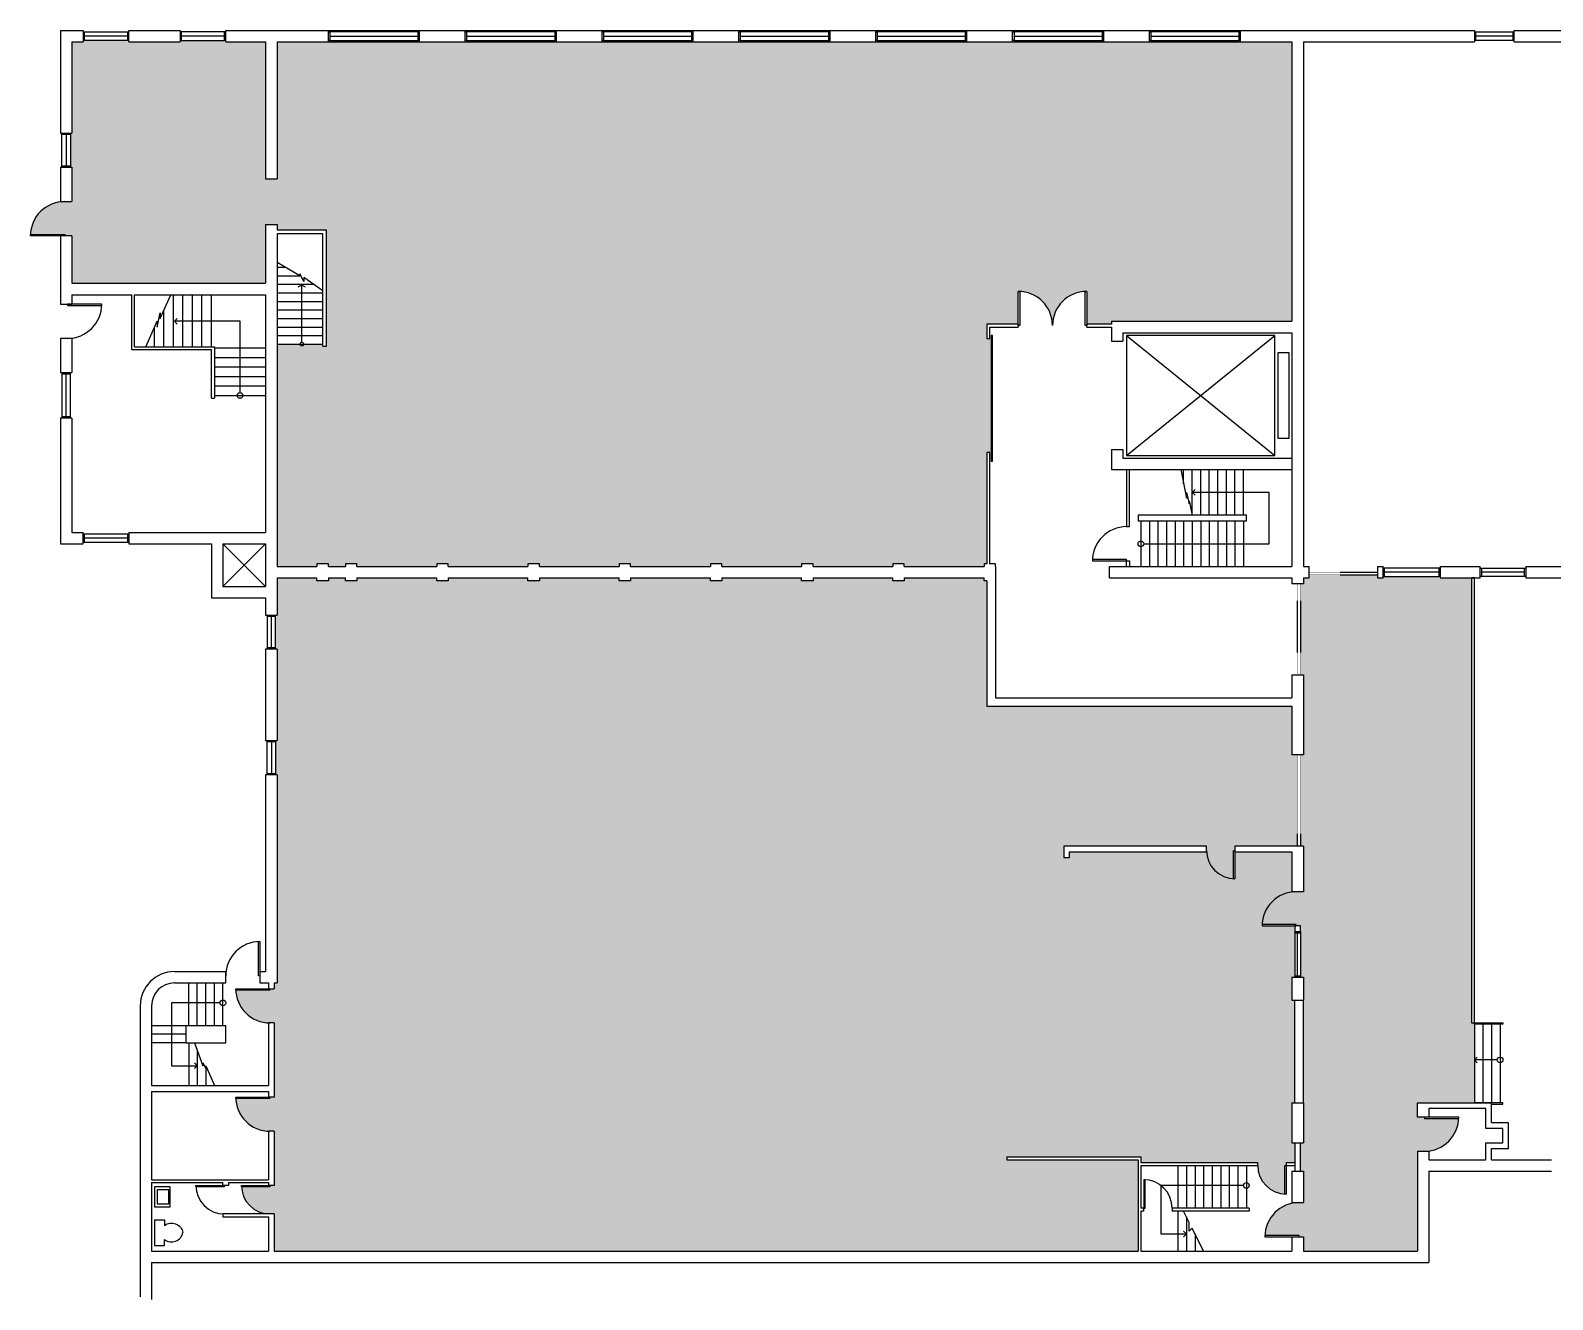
# Model space of a CAD drawing. Header units: inches. Extents: x -96258 to -89490, y -20821 to -14179.
# Drawn here: x -91894 to -90292, y -15514 to -14179 of the extents above; entities that cross this region are included whole.
import ezdxf

# ---------------------------------------------------------------- set-up
doc = ezdxf.new("R2010")
doc.units = ezdxf.units.IN
doc.header["$MEASUREMENT"] = 0
doc.linetypes.add('DOT', pattern=[0.25, 0, -0.25])
for name, color, linetype in [('Doors', 1, 'Continuous'), ('ELEV', 7, 'Continuous'), ('Fixtures', 151, 'Continuous'), ('OVERDOOR', 7, 'DOT'), ('STAIR', 7, 'Continuous'), ('STRUCTURE', 7, 'Continuous'), ('Windows', 41, 'Continuous')]:
    doc.layers.add(name, color=color, linetype=linetype)

msp = doc.modelspace()

# ---------------------------------------------------------------- hatches: boundary and pattern name
at = {"linetype": 'Continuous'}
for color, points in [(31, [(-90854.6, -14453.8), (-90853.1, -14453.8), (-90853.1, -14453.9, -0.402058), (-90818.6, -14489.8, -0.402058), (-90784.1, -14453.9), (-90784.1, -14453.8), (-90782.6, -14453.8), (-90782.6, -14488.3), (-90756.6, -14488.3), (-90756.6, -14485.3), (-90566.6, -14485.3), (-90566.6, -14191.3), (-91634.6, -14191.3), (-91634.6, -14335.3), (-91646.6, -14335.3), (-91646.6, -14191.3), (-91690.1, -14191.3), (-91690.1, -14189.8), (-91736.6, -14189.8), (-91736.6, -14191.3), (-91792.1, -14191.3), (-91792.1, -14189.8), (-91838.6, -14189.8), (-91838.6, -14191.3), (-91850.6, -14191.3), (-91850.6, -14288.8), (-91852.1, -14288.8), (-91852.1, -14323.3), (-91850.6, -14323.3), (-91850.6, -14359.3), (-91858.1, -14359.3, 0.402058), (-91894.1, -14393.8), (-91858.1, -14393.8), (-91858.1, -14395.3), (-91850.6, -14395.3), (-91850.6, -14445.3), (-91646.6, -14445.3), (-91646.6, -14383.3), (-91634.6, -14383.3), (-91634.6, -14389.3), (-91582.6, -14389.3), (-91582.6, -14511.3), (-91586.6, -14511.3), (-91586.6, -14509.3), (-91606.6, -14509.3, -1), (-91610.6, -14509.3), (-91634.6, -14509.3), (-91634.6, -14614.3), (-91634.6, -14743.3), (-91592.6, -14743.3), (-91592.6, -14740.3), (-91580.6, -14740.3), (-91580.6, -14743.3), (-91562.6, -14743.3), (-91562.6, -14740.3), (-91550.6, -14740.3), (-91550.6, -14743.3), (-91466.6, -14743.3), (-91466.6, -14740.3), (-91454.6, -14740.3), (-91454.6, -14743.3), (-91370.6, -14743.3), (-91370.6, -14740.3), (-91358.6, -14740.3), (-91358.6, -14743.3), (-91274.6, -14743.3), (-91274.6, -14740.3), (-91262.6, -14740.3), (-91262.6, -14743.3), (-91178.6, -14743.3), (-91178.6, -14740.3), (-91166.6, -14740.3), (-91166.6, -14743.3), (-91082.6, -14743.3), (-91082.6, -14740.3), (-91070.6, -14740.3), (-91070.6, -14743.3), (-90986.6, -14743.3), (-90986.6, -14740.3), (-90974.6, -14740.3), (-90974.6, -14743.3), (-90890.6, -14743.3), (-90890.6, -14740.3), (-90887.6, -14740.3), (-90887.6, -14623.3), (-90883.1, -14623.3), (-90883.1, -14503.3), (-90887.6, -14503.3), (-90887.6, -14488.3), (-90854.6, -14488.3)]), (90, [(-90563.6, -15127.3), (-90563.6, -15121.3), (-90598.1, -15121.3), (-90598.1, -15119.8), (-90598.1, -15119.8, -0.366103), (-90566.6, -15085.6), (-90566.6, -15043.3), (-90626.6, -15043.3), (-90626.6, -15071.8), (-90628.1, -15071.8), (-90628.1, -15071.8, -0.385206), (-90656.6, -15043.3), (-90800.6, -15043.3), (-90800.6, -15049.3), (-90806.6, -15049.3), (-90806.6, -15037.3), (-90656.6, -15037.3), (-90656.6, -15041.8, 0.399638), (-90628.1, -15071.8), (-90628.1, -15041.8), (-90626.6, -15041.8), (-90626.6, -15037.3), (-90566.6, -15037.3), (-90560.6, -15037.3), (-90560.6, -14941.3), (-90566.6, -14941.3), (-90566.6, -14890.3), (-90887.6, -14890.3), (-90887.6, -14758.3), (-90890.6, -14758.3), (-90890.6, -14755.3), (-90974.6, -14755.3), (-90974.6, -14758.3), (-90986.6, -14758.3), (-90986.6, -14755.3), (-91070.6, -14755.3), (-91070.6, -14758.3), (-91082.6, -14758.3), (-91082.6, -14755.3), (-91166.6, -14755.3), (-91166.6, -14758.3), (-91178.6, -14758.3), (-91178.6, -14755.3), (-91262.6, -14755.3), (-91262.6, -14758.3), (-91274.6, -14758.3), (-91274.6, -14755.3), (-91358.6, -14755.3), (-91358.6, -14758.3), (-91370.6, -14758.3), (-91370.6, -14755.3), (-91454.6, -14755.3), (-91454.6, -14758.3), (-91466.6, -14758.3), (-91466.6, -14755.3), (-91550.6, -14755.3), (-91550.6, -14758.3), (-91562.6, -14758.3), (-91562.6, -14755.3), (-91580.6, -14755.3), (-91580.6, -14758.3), (-91592.6, -14758.3), (-91592.6, -14755.3), (-91634.6, -14755.3), (-91634.6, -14795.8), (-91636.1, -14795.8), (-91636.1, -14830.3), (-91634.6, -14830.3), (-91634.6, -14927.8), (-91636.1, -14927.8), (-91636.1, -14962.3), (-91634.6, -14962.3), (-91634.6, -15181.3), (-91637.6, -15181.3), (-91637.6, -15187.3), (-91642.1, -15187.3), (-91642.1, -15188.8), (-91678.1, -15188.8, 0.402058), (-91642.1, -15223.3), (-91637.6, -15223.3), (-91637.6, -15301.3), (-91642.1, -15301.3), (-91642.1, -15302.8), (-91678.1, -15302.8, 0.402058), (-91642.1, -15337.3), (-91637.6, -15337.3), (-91637.6, -15394.3), (-91642.1, -15394.3), (-91642.1, -15395.8), (-91672.1, -15395.8, 0.399638), (-91642.1, -15424.3), (-91637.6, -15424.3), (-91637.6, -15463.3), (-90728.6, -15463.3), (-90728.6, -15367.3), (-90866.6, -15367.3), (-90866.6, -15364.3), (-90725.6, -15364.3), (-90725.6, -15370.3), (-90602.6, -15370.3), (-90602.6, -15373.3, 0.399638), (-90574.1, -15403.3), (-90574.1, -15373.3), (-90572.6, -15373.3), (-90572.6, -15370.3), (-90563.6, -15370.3), (-90563.6, -15349.3), (-90566.6, -15349.3), (-90566.6, -15307.3), (-90563.6, -15307.3), (-90563.6, -15199.3), (-90566.6, -15199.3), (-90566.6, -15175.3), (-90563.6, -15175.3)]), (90, [(-90377.6, -14755.3), (-90412.1, -14755.3), (-90412.1, -14753.8), (-90470.6, -14753.8), (-90470.6, -14755.3), (-90476.6, -14755.3), (-90476.6, -14752.1), (-90548.6, -14752.1), (-90548.6, -14755.3), (-90554.6, -14755.3), (-90554.6, -14761.3), (-90557.6, -14761.3), (-90557.6, -14857.3), (-90554.6, -14857.3), (-90554.6, -14941.3), (-90557.6, -14941.3), (-90557.6, -15037.3), (-90554.6, -15037.3), (-90554.6, -15085.3), (-90562.1, -15085.3, 0.402058), (-90598.1, -15119.8), (-90562.1, -15119.8), (-90562.1, -15121.3), (-90557.6, -15121.3), (-90557.6, -15127.3), (-90557.6, -15175.3), (-90554.6, -15175.3), (-90554.6, -15199.3), (-90554.6, -15307.3), (-90554.6, -15349.3), (-90557.6, -15349.3), (-90557.6, -15379.3), (-90554.6, -15379.3), (-90554.6, -15412.3), (-90559.1, -15412.3, 0.402058), (-90595.1, -15446.8), (-90559.1, -15446.8), (-90559.1, -15448.3), (-90554.6, -15448.3), (-90554.6, -15463.3), (-90434.6, -15463.3), (-90434.6, -15358.3), (-90427.1, -15358.3, 0.402058), (-90391.2, -15323.8), (-90427.1, -15323.8), (-90427.1, -15322.3), (-90434.6, -15322.3), (-90434.6, -15307.3), (-90422.6, -15307.3), (-90374.6, -15307.3), (-90374.6, -15223.3), (-90377.6, -15223.3)])]:
    msp.add_hatch(color=color, dxfattribs=at).paths.add_polyline_path(points)

# ---------------------------------------------------------------- linework, layer by layer
at = {"layer": 'Doors'}
for p, q in [((-91646.6, -14335.3), (-91634.6, -14335.3)), ((-91646.6, -14383.3), (-91634.6, -14383.3))]:
    msp.add_line(p, q, dxfattribs=at)
for points in [[(-91894.1, -14393.8), (-91858.1, -14393.8), (-91858.1, -14395.3), (-91894.1, -14395.3)], [(-90853.1, -14489.8), (-90854.6, -14489.8), (-90854.6, -14453.8), (-90853.1, -14453.8)], [(-90784.1, -14453.8), (-90782.6, -14453.8), (-90782.6, -14489.8), (-90784.1, -14489.8)], [(-91855.1, -14468.8), (-91819.1, -14468.8), (-91819.1, -14467.3), (-91855.1, -14467.3)], [(-90883.1, -14500.3), (-90883.1, -14632.3), (-90881.6, -14632.3), (-90881.6, -14500.3)], [(-90740.6, -14735.8), (-90776.6, -14735.8), (-90776.6, -14737.3), (-90740.6, -14737.3)], [(-90628.1, -15041.8), (-90626.6, -15041.8), (-90626.6, -15071.8), (-90628.1, -15071.8)], [(-90562.1, -15119.8), (-90598.1, -15119.8), (-90598.1, -15121.3), (-90562.1, -15121.3)], [(-91654.1, -15137.8), (-91652.6, -15137.8), (-91652.6, -15173.8), (-91654.1, -15173.8)], [(-91642.1, -15188.8), (-91678.1, -15188.8), (-91678.1, -15187.3), (-91642.1, -15187.3)], [(-91642.1, -15302.8), (-91678.1, -15302.8), (-91678.1, -15301.3), (-91642.1, -15301.3)], [(-90427.1, -15323.8), (-90391.1, -15323.8), (-90391.1, -15322.3), (-90427.1, -15322.3)], [(-90574.1, -15373.3), (-90572.6, -15373.3), (-90572.6, -15403.3), (-90574.1, -15403.3)], [(-90722.6, -15418.3), (-90721.1, -15418.3), (-90721.1, -15388.3), (-90722.6, -15388.3)], [(-91690.1, -15395.8), (-91720.1, -15395.8), (-91720.1, -15394.3), (-91690.1, -15394.3)], [(-91642.1, -15395.8), (-91672.1, -15395.8), (-91672.1, -15394.3), (-91642.1, -15394.3)], [(-90559.1, -15446.8), (-90595.1, -15446.8), (-90595.1, -15448.3), (-90559.1, -15448.3)]]:
    msp.add_lwpolyline(points, close=True, dxfattribs=at)
for centre, radius, start, end in [((-91858.1, -14395.3), 36, 90, 180), ((-90854.6, -14489.8), 36, 0, 90), ((-90782.6, -14489.8), 36, 90, 180), ((-91855.1, -14467.3), 36, 270, 0), ((-90740.6, -14737.3), 36, 90, 180), ((-90626.6, -15041.8), 30, 180, 270), ((-90562.1, -15121.3), 36, 90, 180), ((-91652.6, -15173.8), 36, 90, 180), ((-91642.1, -15187.3), 36, 180, 270), ((-91642.1, -15301.3), 36, 180, 270), ((-90427.1, -15322.3), 36, 270, 0), ((-90572.6, -15373.3), 30, 180, 270), ((-90722.6, -15418.3), 30, 0, 90), ((-91690.1, -15394.3), 30, 180, 270), ((-91642.1, -15394.3), 30, 180, 270), ((-90559.1, -15448.3), 36, 90, 180)]:
    msp.add_arc(centre, radius, start, end, dxfattribs=at)
at = {"layer": 'ELEV'}
for p, q in [((-90740.6, -14626.3), (-90584.6, -14500.3)), ((-90740.6, -14500.3), (-90584.6, -14626.3))]:
    msp.add_line(p, q, dxfattribs=at)
for points in [[(-90740.6, -14500.3), (-90740.6, -14626.3), (-90584.6, -14626.3), (-90584.6, -14500.3)], [(-90581.6, -14518.3), (-90581.6, -14608.3), (-90569.6, -14608.3), (-90569.6, -14518.3)]]:
    msp.add_lwpolyline(points, close=True, dxfattribs=at)
at = {"layer": 'Fixtures'}
for p, q in [((-91763.6, -15430.3), (-91763.6, -15457.3)), ((-91763.6, -15430.3), (-91753.1, -15430.3)), ((-91753.1, -15430.3), (-91753.1, -15436.3)), ((-91753.1, -15457.3), (-91753.1, -15451.3)), ((-91763.6, -15457.3), (-91753.1, -15457.3))]:
    msp.add_line(p, q, dxfattribs=at)
for points in [[(-91763.6, -15395.8), (-91763.6, -15416.8), (-91747.1, -15416.8), (-91747.1, -15395.8)], [(-91760.6, -15398.8), (-91760.6, -15413.8), (-91748.6, -15413.8), (-91748.6, -15398.8)]]:
    msp.add_lwpolyline(points, close=True, dxfattribs=at)
for points in [[(-91753.1, -15436.3, -0.546571), (-91733.6, -15443.8, -0.158234)], [(-91753.1, -15451.3, 0.546571), (-91733.6, -15443.8, 0.158234)]]:
    msp.add_lwpolyline(points, format="xyb", dxfattribs=at)
at = {"layer": 'OVERDOOR'}
for p, q in [((-90548.6, -14749.1), (-90476.5, -14749.1)), ((-90560.6, -14857.3), (-90560.6, -14761.3)), ((-90557.6, -14761.3), (-90557.6, -14857.3)), ((-90548.6, -14752.1), (-90476.5, -14752.1)), ((-90560.6, -15037.3), (-90560.6, -14941.3)), ((-90557.6, -14941.3), (-90557.6, -15037.3))]:
    msp.add_line(p, q, dxfattribs=at)
at = {"layer": 'STAIR'}
for p, q in [((-91610.6, -14437.3), (-91634.6, -14423.3)), ((-91634.6, -14428.3), (-91626.1, -14428.3)), ((-91634.6, -14437.3), (-91610.6, -14437.3)), ((-91634.6, -14446.3), (-91596.6, -14446.3)), ((-91608.6, -14447.3), (-91612.6, -14449.3)), ((-91606.6, -14443.3), (-91610.6, -14435.3)), ((-91610.6, -14435.3), (-91610.6, -14437.3)), ((-91608.6, -14507.3), (-91608.6, -14447.3)), ((-91604.6, -14449.3), (-91608.6, -14447.3)), ((-91586.6, -14453.3), (-91606.6, -14439.3)), ((-91606.6, -14439.3), (-91606.6, -14443.3)), ((-91757.6, -14482.3), (-91746.3, -14457.3)), ((-91743.6, -14512.3), (-91743.6, -14457.3)), ((-91733.6, -14512.3), (-91733.6, -14457.3)), ((-91723.6, -14512.3), (-91723.6, -14457.3)), ((-91713.6, -14512.3), (-91713.6, -14457.3)), ((-91703.6, -14512.3), (-91703.6, -14457.3)), ((-91634.6, -14455.3), (-91586.6, -14455.3)), ((-91760.6, -14491.3), (-91757.6, -14476.3)), ((-91757.6, -14476.3), (-91757.6, -14482.3)), ((-91753.6, -14512.3), (-91753.6, -14473.5)), ((-91634.6, -14464.3), (-91586.6, -14464.3)), ((-91634.6, -14473.3), (-91586.6, -14473.3)), ((-91772.6, -14512.3), (-91760.6, -14485.3)), ((-91763.6, -14512.3), (-91763.6, -14492.1)), ((-91760.6, -14485.3), (-91760.6, -14491.3)), ((-91742.6, -14485.3), (-91739.6, -14482.3)), ((-91739.6, -14488.3), (-91742.6, -14485.3)), ((-91673.6, -14560.3), (-91673.6, -14485.3)), ((-91634.6, -14482.3), (-91586.6, -14482.3)), ((-91634.6, -14491.3), (-91586.6, -14491.3)), ((-91634.6, -14500.3), (-91586.6, -14500.3)), ((-91634.6, -14509.3), (-91586.6, -14509.3)), ((-91700.6, -14513.3), (-91646.6, -14513.3)), ((-91700.6, -14523.3), (-91646.6, -14523.3)), ((-91700.6, -14533.3), (-91646.6, -14533.3)), ((-91700.6, -14543.3), (-91646.6, -14543.3)), ((-91700.6, -14553.3), (-91646.6, -14553.3)), ((-91700.6, -14563.3), (-91646.6, -14563.3)), ((-90683.6, -14641.3), (-90677.6, -14671.3)), ((-90680.6, -14656.3), (-90680.6, -14641.3)), ((-90671.6, -14689.3), (-90671.6, -14641.3)), ((-90662.6, -14689.3), (-90662.6, -14641.3)), ((-90653.6, -14689.3), (-90653.6, -14641.3)), ((-90644.6, -14689.3), (-90644.6, -14641.3)), ((-90635.6, -14689.3), (-90635.6, -14641.3)), ((-90626.6, -14689.3), (-90626.6, -14641.3)), ((-90617.6, -14689.3), (-90617.6, -14641.3)), ((-90677.6, -14671.3), (-90677.6, -14665.3)), ((-90677.6, -14665.3), (-90674.6, -14677.3)), ((-90671.6, -14665.3), (-90668.6, -14662.3)), ((-90590.6, -14665.3), (-90671.6, -14665.3)), ((-90668.6, -14668.3), (-90671.6, -14665.3)), ((-90590.6, -14719.3), (-90590.6, -14665.3)), ((-90674.6, -14677.3), (-90674.6, -14674.3)), ((-90674.6, -14674.3), (-90671.6, -14689.3)), ((-90725.6, -14695.3), (-90725.6, -14743.3)), ((-90716.6, -14695.3), (-90716.6, -14743.3)), ((-90707.6, -14695.3), (-90707.6, -14743.3)), ((-90698.6, -14695.3), (-90698.6, -14743.3)), ((-90689.6, -14695.3), (-90689.6, -14743.3)), ((-90680.6, -14695.3), (-90680.6, -14743.3)), ((-90671.6, -14695.3), (-90671.6, -14743.3)), ((-90662.6, -14695.3), (-90662.6, -14743.3)), ((-90653.6, -14695.3), (-90653.6, -14743.3)), ((-90644.6, -14695.3), (-90644.6, -14743.3)), ((-90635.6, -14695.3), (-90635.6, -14743.3)), ((-90626.6, -14695.3), (-90626.6, -14743.3)), ((-90617.6, -14695.3), (-90617.6, -14743.3)), ((-90722.6, -14719.3), (-90590.6, -14719.3)), ((-91727.6, -15226.3), (-91727.6, -15181.3)), ((-91718.6, -15226.3), (-91718.6, -15181.3)), ((-91709.6, -15226.3), (-91709.6, -15181.3)), ((-91700.6, -15226.3), (-91700.6, -15181.3)), ((-91691.6, -15226.3), (-91691.6, -15181.3)), ((-91694.6, -15202.3), (-91745.6, -15202.3)), ((-91745.6, -15202.3), (-91745.6, -15268.3)), ((-91730.6, -15226.3), (-91766.6, -15226.3)), ((-90374.6, -15224.8), (-90374.6, -15307.3)), ((-90365.6, -15224.8), (-90365.6, -15307.3)), ((-90356.6, -15224.8), (-90356.6, -15307.3)), ((-90347.6, -15224.8), (-90347.6, -15307.3)), ((-91730.6, -15235.3), (-91766.6, -15235.3)), ((-91730.6, -15244.3), (-91766.6, -15244.3)), ((-91727.6, -15244.3), (-91727.6, -15289.3)), ((-91721.6, -15244.3), (-91712.6, -15268.3)), ((-91718.6, -15252.3), (-91718.6, -15289.3)), ((-90374.6, -15262.3), (-90371.6, -15259.3)), ((-90350.6, -15262.3), (-90374.6, -15262.3)), ((-90371.6, -15265.3), (-90374.6, -15262.3)), ((-91745.6, -15268.3), (-91718.6, -15268.3)), ((-91718.6, -15268.3), (-91721.6, -15265.3)), ((-91721.6, -15271.3), (-91718.6, -15268.3)), ((-91712.6, -15268.3), (-91712.6, -15265.3)), ((-91712.6, -15265.3), (-91709.6, -15271.3)), ((-91709.6, -15268.3), (-91709.6, -15289.3)), ((-91709.6, -15271.3), (-91709.6, -15268.3)), ((-91709.6, -15268.3), (-91700.6, -15289.3)), ((-90686.6, -15373.3), (-90686.6, -15418.3)), ((-90677.6, -15373.3), (-90677.6, -15418.3)), ((-90668.6, -15373.3), (-90668.6, -15418.3)), ((-90659.6, -15373.3), (-90659.6, -15418.3)), ((-90650.6, -15373.3), (-90650.6, -15418.3)), ((-90641.6, -15373.3), (-90641.6, -15418.3)), ((-90632.6, -15373.3), (-90632.6, -15418.3)), ((-90623.6, -15373.3), (-90623.6, -15418.3)), ((-90614.6, -15373.3), (-90614.6, -15418.3)), ((-90617.6, -15394.3), (-90704.6, -15394.3)), ((-90704.6, -15394.3), (-90704.6, -15445.3)), ((-90686.6, -15421.3), (-90686.6, -15463.3)), ((-90674.6, -15433.3), (-90680.6, -15421.3)), ((-90677.6, -15427.3), (-90677.6, -15463.3)), ((-90674.6, -15442.3), (-90674.6, -15433.3)), ((-90671.6, -15439.3), (-90674.6, -15442.3)), ((-90659.6, -15463.3), (-90671.6, -15439.3)), ((-90704.6, -15445.3), (-90677.6, -15445.3)), ((-90677.6, -15445.3), (-90680.6, -15442.3)), ((-90680.6, -15448.3), (-90677.6, -15445.3)), ((-90668.6, -15445.3), (-90668.6, -15463.3))]:
    msp.add_line(p, q, dxfattribs=at)
for centre, radius in [((-91608.6, -14509.3), 2), ((-91673.6, -14563.3), 3), ((-90725.6, -14719.3), 3), ((-91691.6, -15202.3), 3), ((-90347.6, -15262.3), 3), ((-90614.6, -15394.3), 3)]:
    msp.add_circle(centre, radius, dxfattribs=at)
at = {"layer": 'STRUCTURE'}
for p, q in [((-91862.6, -14179.3), (-91838.6, -14179.3)), ((-91862.6, -14179.3), (-91862.6, -14287.3)), ((-91850.6, -14191.3), (-91838.6, -14191.3)), ((-91850.6, -14191.3), (-91850.6, -14287.3)), ((-91838.6, -14179.3), (-91838.6, -14191.3)), ((-91790.6, -14191.3), (-91790.6, -14179.3)), ((-91790.6, -14179.3), (-91736.6, -14179.3)), ((-91790.6, -14191.3), (-91736.6, -14191.3)), ((-91736.6, -14179.3), (-91736.6, -14191.3)), ((-91688.6, -14191.3), (-91688.6, -14179.3)), ((-91688.6, -14179.3), (-90374.6, -14179.3)), ((-91688.6, -14191.3), (-91646.6, -14191.3)), ((-91646.6, -14191.3), (-91646.6, -14335.3)), ((-91634.6, -14191.3), (-91634.6, -14335.3)), ((-91634.6, -14191.3), (-90566.6, -14191.3)), ((-90566.6, -14191.3), (-90566.6, -14485.3)), ((-90554.6, -14191.3), (-90554.6, -14743.3)), ((-90554.6, -14191.3), (-90374.6, -14191.3)), ((-90374.6, -14179.3), (-90374.6, -14191.3)), ((-90332.6, -14191.3), (-90332.6, -14179.3)), ((-90332.6, -14179.3), (-90278.6, -14179.3)), ((-90332.6, -14191.3), (-90278.6, -14191.3)), ((-91862.6, -14287.3), (-91850.6, -14287.3)), ((-91862.6, -14323.3), (-91850.6, -14323.3)), ((-91862.6, -14323.3), (-91862.6, -14359.3)), ((-91850.6, -14323.3), (-91850.6, -14359.3)), ((-91862.6, -14359.3), (-91850.6, -14359.3)), ((-91646.6, -14383.3), (-91646.6, -14445.3)), ((-91634.6, -14383.3), (-91634.6, -14389.3)), ((-91850.6, -14395.3), (-91862.6, -14395.3)), ((-91862.6, -14395.3), (-91862.6, -14467.3)), ((-91850.6, -14395.3), (-91850.6, -14445.3)), ((-91582.6, -14389.3), (-91634.6, -14389.3)), ((-91586.6, -14393.3), (-91634.6, -14393.3)), ((-91634.6, -14393.3), (-91634.6, -14614.3)), ((-91586.6, -14511.3), (-91586.6, -14393.3)), ((-91582.6, -14511.3), (-91582.6, -14389.3)), ((-91850.6, -14445.3), (-91646.6, -14445.3)), ((-91850.6, -14457.3), (-91787.6, -14457.3)), ((-91850.6, -14457.3), (-91850.6, -14467.3)), ((-91787.6, -14512.3), (-91787.6, -14457.3)), ((-91784.6, -14512.3), (-91784.6, -14457.3)), ((-91784.6, -14457.3), (-91646.6, -14457.3)), ((-91646.6, -14457.3), (-91646.6, -14614.3)), ((-91862.6, -14467.3), (-91850.6, -14467.3)), ((-91673.6, -14485.3), (-91742.6, -14485.3)), ((-90887.6, -14488.3), (-90887.6, -14503.3)), ((-90854.6, -14488.3), (-90887.6, -14488.3)), ((-90884.6, -14491.3), (-90854.6, -14491.3)), ((-90884.6, -14503.3), (-90884.6, -14491.3)), ((-90854.6, -14488.3), (-90854.6, -14491.3)), ((-90756.6, -14488.3), (-90782.6, -14488.3)), ((-90782.6, -14491.3), (-90782.6, -14488.3)), ((-90782.6, -14491.3), (-90756.6, -14491.3)), ((-90756.6, -14485.3), (-90566.6, -14485.3)), ((-90756.6, -14485.3), (-90756.6, -14488.3)), ((-90756.6, -14491.3), (-90756.6, -14506.3)), ((-91850.6, -14503.3), (-91862.6, -14503.3)), ((-91862.6, -14503.3), (-91862.6, -14539.3)), ((-91850.6, -14503.3), (-91850.6, -14539.3)), ((-91586.6, -14511.3), (-91582.6, -14511.3)), ((-90887.6, -14503.3), (-90884.6, -14503.3)), ((-90756.6, -14506.3), (-90744.6, -14506.3)), ((-90744.6, -14497.3), (-90566.6, -14497.3)), ((-90744.6, -14497.3), (-90744.6, -14506.3)), ((-90566.6, -14497.3), (-90566.6, -14743.3)), ((-91787.6, -14515.3), (-91787.6, -14512.3)), ((-91703.6, -14515.3), (-91787.6, -14515.3)), ((-91784.6, -14512.3), (-91700.6, -14512.3)), ((-91703.6, -14566.3), (-91703.6, -14515.3)), ((-91700.6, -14512.3), (-91700.6, -14566.3)), ((-91862.6, -14539.3), (-91850.6, -14539.3)), ((-91703.6, -14566.3), (-91700.6, -14566.3)), ((-91850.6, -14587.3), (-91862.6, -14587.3)), ((-91862.6, -14587.3), (-91862.6, -14719.3)), ((-91850.6, -14587.3), (-91850.6, -14707.3)), ((-91646.6, -14614.3), (-91646.6, -14707.3)), ((-91634.6, -14614.3), (-91634.6, -14743.3)), ((-90884.6, -14623.3), (-90887.6, -14623.3)), ((-90887.6, -14623.3), (-90887.6, -14740.3)), ((-90884.6, -14740.3), (-90884.6, -14623.3)), ((-90756.6, -14620.3), (-90744.6, -14620.3)), ((-90756.6, -14620.3), (-90756.6, -14641.3)), ((-90744.6, -14620.3), (-90744.6, -14629.3)), ((-90744.6, -14629.3), (-90566.6, -14629.3)), ((-90756.6, -14641.3), (-90566.6, -14641.3)), ((-90740.6, -14641.3), (-90740.6, -14701.3)), ((-90737.6, -14701.3), (-90737.6, -14641.3)), ((-90740.6, -14701.3), (-90737.6, -14701.3)), ((-91862.6, -14719.3), (-91838.6, -14719.3)), ((-91850.6, -14707.3), (-91838.6, -14707.3)), ((-91838.6, -14719.3), (-91838.6, -14707.3)), ((-91790.6, -14707.3), (-91790.6, -14719.3)), ((-91790.6, -14707.3), (-91646.6, -14707.3)), ((-91790.6, -14719.3), (-91703.6, -14719.3)), ((-91703.6, -14719.3), (-91703.6, -14776.3)), ((-91691.6, -14719.3), (-91691.6, -14764.3)), ((-91691.6, -14719.3), (-91646.6, -14719.3)), ((-91691.6, -14764.3), (-91646.6, -14719.3)), ((-91646.6, -14764.3), (-91691.6, -14719.3)), ((-91646.6, -14719.3), (-91646.6, -14764.3)), ((-91634.6, -14743.3), (-91592.6, -14743.3)), ((-91592.6, -14740.3), (-91592.6, -14743.3)), ((-91580.6, -14740.3), (-91592.6, -14740.3)), ((-91580.6, -14743.3), (-91580.6, -14740.3)), ((-91580.6, -14743.3), (-91562.6, -14743.3)), ((-91562.6, -14740.3), (-91562.6, -14743.3)), ((-91550.6, -14740.3), (-91562.6, -14740.3)), ((-91550.6, -14743.3), (-91550.6, -14740.3)), ((-91550.6, -14743.3), (-91466.6, -14743.3)), ((-91466.6, -14740.3), (-91466.6, -14743.3)), ((-91454.6, -14740.3), (-91466.6, -14740.3)), ((-91454.6, -14743.3), (-91454.6, -14740.3)), ((-91454.6, -14743.3), (-91370.6, -14743.3)), ((-91370.6, -14740.3), (-91370.6, -14743.3)), ((-91358.6, -14740.3), (-91370.6, -14740.3)), ((-91358.6, -14743.3), (-91358.6, -14740.3)), ((-91358.6, -14743.3), (-91274.6, -14743.3)), ((-91274.6, -14740.3), (-91274.6, -14743.3)), ((-91262.6, -14740.3), (-91274.6, -14740.3)), ((-91262.6, -14743.3), (-91262.6, -14740.3)), ((-91262.6, -14743.3), (-91178.6, -14743.3)), ((-91166.6, -14740.3), (-91178.6, -14740.3)), ((-91178.6, -14740.3), (-91178.6, -14743.3)), ((-91166.6, -14743.3), (-91166.6, -14740.3)), ((-91166.6, -14743.3), (-91082.6, -14743.3)), ((-91070.6, -14740.3), (-91082.6, -14740.3)), ((-91082.6, -14740.3), (-91082.6, -14743.3)), ((-91070.6, -14743.3), (-91070.6, -14740.3)), ((-91070.6, -14743.3), (-90986.6, -14743.3)), ((-90986.6, -14740.3), (-90986.6, -14743.3)), ((-90974.6, -14740.3), (-90986.6, -14740.3)), ((-90974.6, -14743.3), (-90974.6, -14740.3)), ((-90974.6, -14743.3), (-90890.6, -14743.3)), ((-90890.6, -14740.3), (-90890.6, -14743.3)), ((-90887.6, -14740.3), (-90890.6, -14740.3)), ((-90878.6, -14740.3), (-90884.6, -14740.3)), ((-90878.6, -14743.3), (-90878.6, -14740.3)), ((-90878.6, -14743.3), (-90878.6, -14755.3)), ((-90758.6, -14755.3), (-90758.6, -14743.3)), ((-90758.6, -14743.3), (-90566.6, -14743.3)), ((-90740.6, -14743.3), (-90740.6, -14737.3)), ((-90740.6, -14737.3), (-90737.6, -14737.3)), ((-90737.6, -14737.3), (-90737.6, -14743.3)), ((-90554.6, -14743.3), (-90548.6, -14743.3)), ((-90548.6, -14755.3), (-90548.6, -14743.3)), ((-90476.6, -14743.3), (-90476.6, -14755.3)), ((-90476.6, -14743.3), (-90470.6, -14743.3)), ((-90470.6, -14755.3), (-90470.6, -14743.3)), ((-90410.6, -14743.3), (-90410.6, -14755.3)), ((-90410.6, -14743.3), (-90368.6, -14743.3)), ((-90368.6, -14755.3), (-90368.6, -14743.3)), ((-90320.6, -14743.3), (-90320.6, -14755.3)), ((-90320.6, -14743.3), (-90278.6, -14743.3)), ((-91691.6, -14764.3), (-91646.6, -14764.3)), ((-91634.6, -14755.3), (-91592.6, -14755.3)), ((-91634.6, -14755.3), (-91634.6, -14794.3)), ((-91592.6, -14758.3), (-91592.6, -14755.3)), ((-91580.6, -14758.3), (-91592.6, -14758.3)), ((-91580.6, -14755.3), (-91580.6, -14758.3)), ((-91580.6, -14755.3), (-91562.6, -14755.3)), ((-91562.6, -14758.3), (-91562.6, -14755.3)), ((-91550.6, -14758.3), (-91562.6, -14758.3)), ((-91550.6, -14755.3), (-91550.6, -14758.3)), ((-91550.6, -14755.3), (-91466.6, -14755.3)), ((-91466.6, -14758.3), (-91466.6, -14755.3)), ((-91454.6, -14758.3), (-91466.6, -14758.3)), ((-91454.6, -14755.3), (-91454.6, -14758.3)), ((-91454.6, -14755.3), (-91370.6, -14755.3)), ((-91370.6, -14758.3), (-91370.6, -14755.3)), ((-91358.6, -14758.3), (-91370.6, -14758.3)), ((-91358.6, -14755.3), (-91358.6, -14758.3)), ((-91358.6, -14755.3), (-91274.6, -14755.3)), ((-91274.6, -14758.3), (-91274.6, -14755.3)), ((-91262.6, -14758.3), (-91274.6, -14758.3)), ((-91262.6, -14755.3), (-91262.6, -14758.3)), ((-91262.6, -14755.3), (-91178.6, -14755.3)), ((-91178.6, -14758.3), (-91178.6, -14755.3)), ((-91166.6, -14758.3), (-91178.6, -14758.3)), ((-91166.6, -14755.3), (-91166.6, -14758.3)), ((-91166.6, -14755.3), (-91082.6, -14755.3)), ((-91082.6, -14758.3), (-91082.6, -14755.3)), ((-91070.6, -14758.3), (-91082.6, -14758.3)), ((-91070.6, -14755.3), (-91070.6, -14758.3)), ((-91070.6, -14755.3), (-90986.6, -14755.3)), ((-90986.6, -14758.3), (-90986.6, -14755.3)), ((-90974.6, -14758.3), (-90986.6, -14758.3)), ((-90974.6, -14755.3), (-90974.6, -14758.3)), ((-90974.6, -14755.3), (-90890.6, -14755.3)), ((-90890.6, -14758.3), (-90890.6, -14755.3)), ((-90887.6, -14758.3), (-90890.6, -14758.3)), ((-90887.6, -14758.3), (-90887.6, -14890.3)), ((-90878.6, -14755.3), (-90878.6, -14758.3)), ((-90878.6, -14758.3), (-90878.6, -14881.3)), ((-90758.6, -14755.3), (-90566.6, -14755.3)), ((-90566.6, -14755.3), (-90566.6, -14761.3)), ((-90554.6, -14761.3), (-90566.6, -14761.3)), ((-90554.6, -14755.3), (-90548.6, -14755.3)), ((-90554.6, -14755.3), (-90554.6, -14761.3)), ((-90476.6, -14755.3), (-90470.6, -14755.3)), ((-90410.6, -14755.3), (-90368.6, -14755.3)), ((-90320.6, -14755.3), (-90278.6, -14755.3)), ((-91703.6, -14776.3), (-91646.6, -14776.3)), ((-91646.6, -14776.3), (-91646.6, -14794.3)), ((-91646.6, -14794.3), (-91634.6, -14794.3)), ((-91634.6, -14830.3), (-91646.6, -14830.3)), ((-91646.6, -14830.3), (-91646.6, -14926.3)), ((-91634.6, -14830.3), (-91634.6, -14926.3)), ((-90566.6, -14857.3), (-90554.6, -14857.3)), ((-90566.6, -14857.3), (-90566.6, -14881.3)), ((-90554.6, -14857.3), (-90554.6, -14941.3)), ((-90887.6, -14890.3), (-90566.6, -14890.3)), ((-90878.6, -14881.3), (-90566.6, -14881.3)), ((-90566.6, -14890.3), (-90566.6, -14941.3)), ((-91646.6, -14926.3), (-91634.6, -14926.3)), ((-90554.6, -14941.3), (-90566.6, -14941.3)), ((-91634.6, -14962.3), (-91646.6, -14962.3)), ((-91646.6, -14962.3), (-91646.6, -15169.3)), ((-91634.6, -14962.3), (-91634.6, -15181.3)), ((-90806.6, -15037.3), (-90806.6, -15049.3)), ((-90656.6, -15037.3), (-90806.6, -15037.3)), ((-90656.6, -15043.3), (-90656.6, -15037.3)), ((-90566.6, -15037.3), (-90626.6, -15037.3)), ((-90626.6, -15037.3), (-90626.6, -15043.3)), ((-90554.6, -15037.3), (-90566.6, -15037.3)), ((-90554.6, -15037.3), (-90554.6, -15085.3)), ((-90806.6, -15049.3), (-90800.6, -15049.3)), ((-90800.6, -15049.3), (-90800.6, -15043.3)), ((-90800.6, -15043.3), (-90656.6, -15043.3)), ((-90626.6, -15043.3), (-90566.6, -15043.3)), ((-90566.6, -15043.3), (-90566.6, -15085.3)), ((-90554.6, -15085.3), (-90566.6, -15085.3)), ((-91742.6, -15169.3), (-91688.6, -15169.3)), ((-91742.6, -15181.3), (-91688.6, -15181.3)), ((-91688.6, -15181.3), (-91688.6, -15169.3)), ((-91652.6, -15169.3), (-91652.6, -15181.3)), ((-91652.6, -15169.3), (-91646.6, -15169.3)), ((-91652.6, -15181.3), (-91643.6, -15181.3)), ((-91643.6, -15181.3), (-91643.6, -15187.3)), ((-91637.6, -15181.3), (-91637.6, -15187.3)), ((-91637.6, -15181.3), (-91634.6, -15181.3)), ((-90566.6, -15175.3), (-90566.6, -15199.3)), ((-90566.6, -15175.3), (-90554.6, -15175.3)), ((-90554.6, -15175.3), (-90554.6, -15199.3)), ((-91643.6, -15187.3), (-91637.6, -15187.3)), ((-90566.6, -15199.3), (-90554.6, -15199.3)), ((-90563.6, -15307.3), (-90563.6, -15199.3)), ((-90554.6, -15307.3), (-90554.6, -15199.3)), ((-91778.6, -15205.3), (-91778.6, -15463.3)), ((-91766.6, -15205.3), (-91766.6, -15289.3)), ((-91637.6, -15223.3), (-91643.6, -15223.3)), ((-91643.6, -15223.3), (-91643.6, -15289.3)), ((-91637.6, -15223.3), (-91637.6, -15301.3)), ((-91766.6, -15289.3), (-91643.6, -15289.3)), ((-91766.6, -15295.3), (-91643.6, -15295.3)), ((-91766.6, -15295.3), (-91766.6, -15388.3)), ((-91643.6, -15295.3), (-91643.6, -15301.3)), ((-91637.6, -15301.3), (-91643.6, -15301.3)), ((-90566.6, -15307.3), (-90554.6, -15307.3)), ((-90566.6, -15307.3), (-90566.6, -15349.3)), ((-90554.6, -15307.3), (-90554.6, -15349.3)), ((-90434.6, -15322.3), (-90434.6, -15307.3)), ((-90434.6, -15307.3), (-90422.6, -15307.3)), ((-90422.6, -15307.3), (-90356.6, -15307.3)), ((-90356.6, -15328.3), (-90356.6, -15307.3)), ((-90422.6, -15322.3), (-90434.6, -15322.3)), ((-90362.6, -15313.3), (-90422.6, -15313.3)), ((-90422.6, -15313.3), (-90422.6, -15322.3)), ((-90362.6, -15334.3), (-90362.6, -15313.3)), ((-90338.6, -15328.3), (-90356.6, -15328.3)), ((-90338.6, -15355.3), (-90338.6, -15328.3)), ((-91637.6, -15337.3), (-91643.6, -15337.3)), ((-91643.6, -15337.3), (-91643.6, -15388.3)), ((-91637.6, -15337.3), (-91637.6, -15394.3)), ((-90344.6, -15334.3), (-90362.6, -15334.3)), ((-90344.6, -15349.3), (-90344.6, -15334.3)), ((-90566.6, -15349.3), (-90554.6, -15349.3)), ((-90434.6, -15358.3), (-90434.6, -15463.3)), ((-90434.6, -15358.3), (-90422.6, -15358.3)), ((-90422.6, -15358.3), (-90422.6, -15367.3)), ((-90362.6, -15367.3), (-90362.6, -15349.3)), ((-90362.6, -15349.3), (-90344.6, -15349.3)), ((-90356.6, -15367.3), (-90356.6, -15355.3)), ((-90356.6, -15355.3), (-90338.6, -15355.3)), ((-90866.6, -15364.3), (-90725.6, -15364.3)), ((-90866.6, -15364.3), (-90866.6, -15367.3)), ((-90866.6, -15367.3), (-90728.6, -15367.3)), ((-90728.6, -15367.3), (-90728.6, -15463.3)), ((-90725.6, -15364.3), (-90725.6, -15370.3)), ((-90725.6, -15370.3), (-90602.6, -15370.3)), ((-90725.6, -15373.3), (-90602.6, -15373.3)), ((-90725.6, -15373.3), (-90725.6, -15418.3)), ((-90602.6, -15373.3), (-90602.6, -15370.3)), ((-90572.6, -15370.3), (-90572.6, -15373.3)), ((-90572.6, -15370.3), (-90563.6, -15370.3)), ((-90572.6, -15373.3), (-90563.6, -15373.3)), ((-90422.6, -15367.3), (-90362.6, -15367.3)), ((-90356.6, -15367.3), (-90293.6, -15367.3)), ((-91766.6, -15388.3), (-91643.6, -15388.3)), ((-91766.6, -15391.3), (-91691.6, -15391.3)), ((-91766.6, -15391.3), (-91766.6, -15463.3)), ((-91691.6, -15394.3), (-91691.6, -15391.3)), ((-91685.6, -15391.3), (-91685.6, -15394.3)), ((-91685.6, -15391.3), (-91643.6, -15391.3)), ((-91643.6, -15391.3), (-91643.6, -15394.3)), ((-90566.6, -15379.3), (-90554.6, -15379.3)), ((-90566.6, -15379.3), (-90566.6, -15412.3)), ((-90554.6, -15379.3), (-90554.6, -15412.3)), ((-90422.6, -15379.3), (-90293.6, -15379.3)), ((-90422.6, -15379.3), (-90422.6, -15475.3)), ((-91685.6, -15394.3), (-91691.6, -15394.3)), ((-91637.6, -15394.3), (-91643.6, -15394.3)), ((-91643.6, -15424.3), (-91691.6, -15424.3)), ((-91691.6, -15424.3), (-91691.6, -15427.3)), ((-91637.6, -15424.3), (-91643.6, -15424.3)), ((-91637.6, -15424.3), (-91637.6, -15463.3)), ((-90722.6, -15418.3), (-90725.6, -15418.3)), ((-90725.6, -15421.3), (-90725.6, -15463.3)), ((-90722.6, -15421.3), (-90725.6, -15421.3)), ((-90722.6, -15421.3), (-90722.6, -15418.3)), ((-90611.6, -15418.3), (-90692.6, -15418.3)), ((-90692.6, -15418.3), (-90692.6, -15421.3)), ((-90611.6, -15421.3), (-90692.6, -15421.3)), ((-90611.6, -15418.3), (-90611.6, -15421.3)), ((-90566.6, -15412.3), (-90554.6, -15412.3)), ((-91691.6, -15427.3), (-91643.6, -15427.3)), ((-91643.6, -15427.3), (-91643.6, -15463.3)), ((-90566.6, -15448.3), (-90554.6, -15448.3)), ((-90566.6, -15448.3), (-90566.6, -15463.3)), ((-90554.6, -15448.3), (-90554.6, -15463.3)), ((-91778.6, -15463.3), (-91778.6, -15475.3)), ((-91766.6, -15463.3), (-91643.6, -15463.3)), ((-91637.6, -15463.3), (-90728.6, -15463.3)), ((-90725.6, -15463.3), (-90566.6, -15463.3)), ((-90554.6, -15463.3), (-90434.6, -15463.3)), ((-91778.6, -15475.3), (-91778.6, -15511.3)), ((-91766.6, -15475.3), (-90422.6, -15475.3)), ((-91766.6, -15475.3), (-91766.6, -15514.3))]:
    msp.add_line(p, q, dxfattribs=at)
for points in [[(-90728.6, -14689.3), (-90728.6, -14695.3), (-90614.6, -14695.3), (-90614.6, -14689.3)], [(-90374.6, -15223.3), (-90374.6, -14755.3), (-90377.6, -14755.3), (-90377.6, -15223.3)], [(-90563.6, -15121.3), (-90563.6, -15127.3), (-90557.6, -15127.3), (-90557.6, -15121.3)], [(-91730.6, -15226.3), (-91730.6, -15244.3), (-91688.6, -15244.3), (-91688.6, -15226.3)], [(-90374.6, -15224.8), (-90374.6, -15223.3), (-90344.6, -15223.3), (-90344.6, -15224.8)]]:
    msp.add_lwpolyline(points, close=True, dxfattribs=at)
msp.add_lwpolyline([(-90356.6, -15308.8), (-90344.6, -15308.8), (-90344.6, -15307.3), (-90374.6, -15307.3)], dxfattribs=at)
for radius in [36, 24]:
    msp.add_arc((-91742.6, -15205.3), radius, 90, 180, dxfattribs=at)
at = {"layer": 'Windows'}
for p, q in [((-91838.6, -14180.8), (-91790.6, -14180.8)), ((-91790.6, -14189.8), (-91838.6, -14189.8)), ((-91837.1, -14189.8), (-91837.1, -14180.8)), ((-91792.1, -14185.3), (-91837.1, -14185.3)), ((-91792.1, -14180.8), (-91792.1, -14189.8)), ((-91688.6, -14180.8), (-91736.6, -14180.8)), ((-91736.6, -14189.8), (-91688.6, -14189.8)), ((-91735.1, -14189.8), (-91735.1, -14180.8)), ((-91690.1, -14185.3), (-91735.1, -14185.3)), ((-91690.1, -14180.8), (-91690.1, -14189.8)), ((-91580.6, -14191.3), (-91580.6, -14179.3)), ((-91580.6, -14180.8), (-91579.1, -14180.8)), ((-91579.1, -14189.8), (-91580.6, -14189.8)), ((-91579.1, -14180.8), (-91579.1, -14189.8)), ((-91486.1, -14180.8), (-91579.1, -14180.8)), ((-91579.1, -14185.3), (-91486.1, -14185.3)), ((-91579.1, -14189.8), (-91486.1, -14189.8)), ((-91486.1, -14189.8), (-91486.1, -14180.8)), ((-91486.1, -14180.8), (-91484.6, -14180.8)), ((-91484.6, -14189.8), (-91486.1, -14189.8)), ((-91484.6, -14191.3), (-91484.6, -14179.3)), ((-91436.6, -14191.3), (-91436.6, -14179.3)), ((-91436.6, -14180.8), (-91435.1, -14180.8)), ((-91435.1, -14189.8), (-91436.6, -14189.8)), ((-91342.1, -14180.8), (-91435.1, -14180.8)), ((-91435.1, -14180.8), (-91435.1, -14189.8)), ((-91435.1, -14185.3), (-91342.1, -14185.3)), ((-91435.1, -14189.8), (-91342.1, -14189.8)), ((-91342.1, -14180.8), (-91340.6, -14180.8)), ((-91342.1, -14189.8), (-91342.1, -14180.8)), ((-91340.6, -14189.8), (-91342.1, -14189.8)), ((-91340.6, -14191.3), (-91340.6, -14179.3)), ((-91292.6, -14191.3), (-91292.6, -14179.3)), ((-91292.6, -14180.8), (-91291.1, -14180.8)), ((-91291.1, -14189.8), (-91292.6, -14189.8)), ((-91198.1, -14180.8), (-91291.1, -14180.8)), ((-91291.1, -14180.8), (-91291.1, -14189.8)), ((-91291.1, -14185.3), (-91198.1, -14185.3)), ((-91291.1, -14189.8), (-91198.1, -14189.8)), ((-91198.1, -14180.8), (-91196.6, -14180.8)), ((-91198.1, -14189.8), (-91198.1, -14180.8)), ((-91196.6, -14189.8), (-91198.1, -14189.8)), ((-91196.6, -14191.3), (-91196.6, -14179.3)), ((-91148.6, -14191.3), (-91148.6, -14179.3)), ((-91148.6, -14180.8), (-91147.1, -14180.8)), ((-91147.1, -14189.8), (-91148.6, -14189.8)), ((-91054.1, -14180.8), (-91147.1, -14180.8)), ((-91147.1, -14180.8), (-91147.1, -14189.8)), ((-91147.1, -14185.3), (-91054.1, -14185.3)), ((-91147.1, -14189.8), (-91054.1, -14189.8)), ((-91054.1, -14180.8), (-91052.6, -14180.8)), ((-91054.1, -14189.8), (-91054.1, -14180.8)), ((-91052.6, -14189.8), (-91054.1, -14189.8)), ((-91052.6, -14191.3), (-91052.6, -14179.3)), ((-91004.6, -14191.3), (-91004.6, -14179.3)), ((-91004.6, -14180.8), (-91003.1, -14180.8)), ((-91003.1, -14189.8), (-91004.6, -14189.8)), ((-90910.1, -14180.8), (-91003.1, -14180.8)), ((-91003.1, -14180.8), (-91003.1, -14189.8)), ((-91003.1, -14185.3), (-90910.1, -14185.3)), ((-91003.1, -14189.8), (-90910.1, -14189.8)), ((-90910.1, -14180.8), (-90908.6, -14180.8)), ((-90910.1, -14189.8), (-90910.1, -14180.8)), ((-90908.6, -14189.8), (-90910.1, -14189.8)), ((-90908.6, -14191.3), (-90908.6, -14179.3)), ((-90860.6, -14191.3), (-90860.6, -14179.3)), ((-90860.6, -14180.8), (-90859.1, -14180.8)), ((-90859.1, -14189.8), (-90860.6, -14189.8)), ((-90766.1, -14180.8), (-90859.1, -14180.8)), ((-90859.1, -14180.8), (-90859.1, -14189.8)), ((-90859.1, -14185.3), (-90766.1, -14185.3)), ((-90859.1, -14189.8), (-90766.1, -14189.8)), ((-90766.1, -14180.8), (-90764.6, -14180.8)), ((-90766.1, -14189.8), (-90766.1, -14180.8)), ((-90764.6, -14189.8), (-90766.1, -14189.8)), ((-90764.6, -14191.3), (-90764.6, -14179.3)), ((-90716.6, -14191.3), (-90716.6, -14179.3)), ((-90716.6, -14180.8), (-90715.1, -14180.8)), ((-90715.1, -14189.8), (-90716.6, -14189.8)), ((-90622.1, -14180.8), (-90715.1, -14180.8)), ((-90715.1, -14180.8), (-90715.1, -14189.8)), ((-90715.1, -14185.3), (-90622.1, -14185.3)), ((-90715.1, -14189.8), (-90622.1, -14189.8)), ((-90622.1, -14189.8), (-90622.1, -14180.8)), ((-90622.1, -14180.8), (-90620.6, -14180.8)), ((-90620.6, -14189.8), (-90622.1, -14189.8)), ((-90620.6, -14191.3), (-90620.6, -14179.3)), ((-90374.6, -14180.8), (-90332.6, -14180.8)), ((-90332.6, -14189.8), (-90374.6, -14189.8)), ((-90373.1, -14189.8), (-90373.1, -14180.8)), ((-90334.1, -14185.3), (-90373.1, -14185.3)), ((-90334.1, -14180.8), (-90334.1, -14189.8)), ((-91861.1, -14323.3), (-91861.1, -14287.3)), ((-91852.1, -14287.3), (-91852.1, -14323.3)), ((-91852.1, -14288.8), (-91861.1, -14288.8)), ((-91856.6, -14288.8), (-91856.6, -14321.8)), ((-91861.1, -14321.8), (-91852.1, -14321.8)), ((-91861.1, -14539.3), (-91861.1, -14587.3)), ((-91852.1, -14540.8), (-91861.1, -14540.8)), ((-91856.6, -14585.8), (-91856.6, -14540.8)), ((-91852.1, -14587.3), (-91852.1, -14539.3)), ((-91852.1, -14585.8), (-91861.1, -14585.8)), ((-91838.6, -14708.8), (-91790.6, -14708.8)), ((-91790.6, -14717.8), (-91838.6, -14717.8)), ((-91837.1, -14717.8), (-91837.1, -14708.8)), ((-91792.1, -14713.3), (-91837.1, -14713.3)), ((-91792.1, -14708.8), (-91792.1, -14717.8)), ((-90410.6, -14744.8), (-90470.6, -14744.8)), ((-90469.1, -14753.8), (-90469.1, -14744.8)), ((-90412.1, -14749.3), (-90469.1, -14749.3)), ((-90412.1, -14744.8), (-90412.1, -14753.8)), ((-90368.6, -14744.8), (-90320.6, -14744.8)), ((-90367.1, -14744.8), (-90367.1, -14753.8)), ((-90322.1, -14749.3), (-90367.1, -14749.3)), ((-90322.1, -14744.8), (-90322.1, -14753.8)), ((-90470.6, -14753.8), (-90410.6, -14753.8)), ((-90320.6, -14753.8), (-90368.6, -14753.8)), ((-91645.1, -14794.3), (-91645.1, -14830.3)), ((-91636.1, -14795.8), (-91645.1, -14795.8)), ((-91640.6, -14828.8), (-91640.6, -14795.8)), ((-91636.1, -14830.3), (-91636.1, -14794.3)), ((-91636.1, -14828.8), (-91645.1, -14828.8)), ((-91645.1, -14962.3), (-91645.1, -14926.3)), ((-91636.1, -14927.8), (-91645.1, -14927.8)), ((-91640.6, -14927.8), (-91640.6, -14960.8)), ((-91636.1, -14926.3), (-91636.1, -14962.3)), ((-91645.1, -14960.8), (-91636.1, -14960.8)), ((-90563.6, -15127.3), (-90563.6, -15175.3)), ((-90557.6, -15128.8), (-90563.6, -15128.8)), ((-90560.6, -15173.8), (-90560.6, -15128.8)), ((-90557.6, -15127.3), (-90557.6, -15175.3)), ((-90563.6, -15173.8), (-90557.6, -15173.8)), ((-90563.6, -15349.3), (-90563.6, -15379.3)), ((-90557.6, -15379.3), (-90557.6, -15349.3))]:
    msp.add_line(p, q, dxfattribs=at)

doc.saveas('drawing.dxf')
